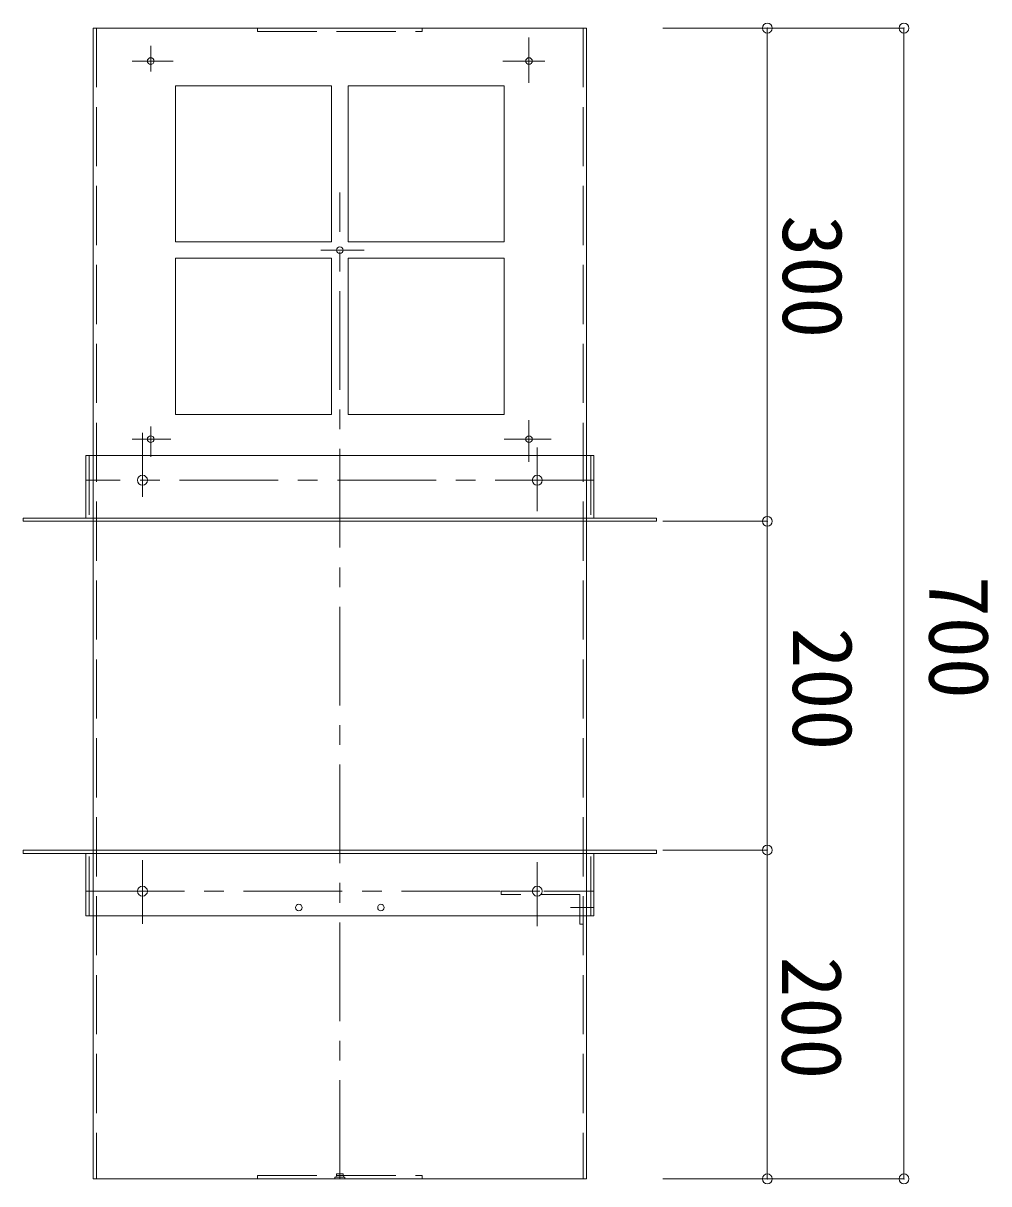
# Model space of a CAD drawing. Units: millimetres at full size; details may follow other scales. Extents: x -7455 to 7419, y -2549 to 3457.
# Drawn here: x 6831 to 7418, y 329 to 1035 of the extents above; entities that cross this region are included whole.
import ezdxf
from ezdxf.enums import TextEntityAlignment as Align

# ---------------------------------------------------------------- set-up
doc = ezdxf.new("R2010")
doc.units = ezdxf.units.MM
doc.header["$LTSCALE"] = 12
doc.header["$PDMODE"] = 32
doc.header["$PDSIZE"] = 6
for name, pattern in [('CHAIN1', [8, 5, -1, 1, -1]), ('DASHED2', [3, 2, -1]), ('DASHED3', [4, 3, -1])]:
    doc.linetypes.add(name, pattern=pattern)
doc.layers.add('0-1_側面板', color=7, linetype='Continuous', lineweight=5)
doc.layers.add('0-8', color=4, linetype='Continuous', lineweight=5)
doc.styles.add('ＭＳ 明朝', font='')
doc.styles.get('ＭＳ 明朝').set_extended_font_data('MS Mincho')

msp = doc.modelspace()

# ---------------------------------------------------------------- linework, layer by layer
at = {"layer": '0-1_側面板'}
for p, q in [((6873.81, 1032.05), (7173.81, 1032.05)), ((6873.81, 1032.05), (6873.81, 332.05)), ((7173.81, 1032.05), (7173.81, 332.05)), ((6923.81, 997.05), (6923.81, 902.05)), ((7028.81, 997.05), (7028.81, 902.05)), ((7028.81, 997.05), (7123.81, 997.05)), ((7123.81, 997.05), (7123.81, 902.05)), ((6923.81, 902.05), (7018.81, 902.05)), ((7028.81, 902.05), (7123.81, 902.05)), ((7028.81, 892.05), (7028.81, 797.05)), ((7028.81, 797.05), (7123.81, 797.05)), ((6869.31, 772.05), (6869.31, 734.05)), ((7178.31, 772.05), (6869.31, 772.05)), ((7178.31, 772.05), (7178.31, 734.05)), ((7216.31, 732.05), (6831.31, 732.05)), ((6831.31, 530.05), (6831.31, 532.05)), ((6831.31, 532.05), (7216.31, 532.05)), ((6831.31, 530.05), (7216.31, 530.05)), ((6869.31, 492.05), (6869.31, 530.05)), ((7178.31, 492.05), (7178.31, 530.05)), ((6869.31, 492.05), (7178.31, 492.05)), ((6873.81, 332.05), (7173.81, 332.05)), ((7020.81, 332.05), (7026.81, 332.05)), ((7021.81, 335.05), (7025.81, 335.05)), ((7021.81, 334.05), (7021.81, 335.05)), ((7025.81, 334.05), (7025.81, 335.05)), ((7026.81, 332.05), (7026.81, 333.05))]:
    msp.add_line(p, q, dxfattribs=at)
at = {"layer": '0-1_側面板', "linetype": 'DASHED3'}
for p, q in [((6875.81, 1032.05), (6875.81, 332.05)), ((7073.81, 1032.05), (7073.81, 1030.05)), ((7171.81, 1032.05), (7171.81, 332.05)), ((6871.31, 772.05), (6871.31, 732.05)), ((7176.31, 772.05), (7176.31, 732.05)), ((6871.31, 492.05), (6871.31, 532.05)), ((7176.31, 492.05), (7176.31, 532.05)), ((6973.81, 334.05), (6973.81, 332.05)), ((6973.81, 334.05), (7073.81, 334.05)), ((7073.81, 334.05), (7073.81, 332.05))]:
    msp.add_line(p, q, dxfattribs=at)
at = {"layer": '0-1_側面板', "color": 4, "linetype": 'CHAIN1'}
for p, q in [((7138.81, 1026.43), (7138.81, 998.83)), ((6908.81, 1021.21), (6908.81, 1005.66)), ((6897.55, 1012.05), (6922.5, 1012.05)), ((7122.97, 1012.05), (7148.38, 1012.05)), ((7023.81, 332.05), (7023.81, 932.05)), ((7012.28, 897.05), (7038.52, 897.05)), ((7138.81, 793.59), (7138.81, 768.17)), ((6903.81, 785.77), (6903.81, 746.93)), ((6908.81, 789.76), (6908.81, 771.25)), ((6897.55, 782.05), (6921.14, 782.05)), ((7123.78, 782.05), (7152.21, 782.05)), ((7143.81, 777.01), (7143.81, 738.18)), ((6873.81, 772.05), (7173.81, 772.05)), ((7178.31, 757.05), (6869.31, 757.05)), ((6903.81, 487.09), (6903.81, 525.93)), ((7143.81, 485.84), (7143.81, 524.68)), ((6869.31, 507.05), (7178.31, 507.05)), ((6873.81, 492.05), (7173.81, 492.05)), ((7023.81, 332.05), (7023.81, 335.05))]:
    msp.add_line(p, q, dxfattribs=at)
at = {"layer": '0-1_側面板', "linetype": 'DASHED2'}
for p, q in [((7171.81, 507.05), (7121.81, 507.05)), ((7171.81, 479.55), (7171.81, 499.55)), ((7171.81, 487.05), (7169.81, 487.05))]:
    msp.add_line(p, q, dxfattribs=at)
at = {"layer": '0-1_側面板', "color": 4, "linetype": 'DASHED2'}
msp.add_line((7177.91, 497.05), (7163.95, 497.05), dxfattribs=at)
at = {"layer": '0-1_側面板', "linetype": 'DASHED3'}
msp.add_lwpolyline([(6973.81, 1032.05), (6973.81, 1030.05), (7073.81, 1030.05)], dxfattribs=at)
at = {"layer": '0-1_側面板'}
for points in [[(6923.81, 997.05), (7018.81, 997.05), (7018.81, 902.05)], [(6923.81, 892.05), (7018.81, 892.05), (7018.81, 797.05)], [(6923.81, 892.05), (6923.81, 797.05), (7018.81, 797.05)], [(7028.81, 892.05), (7123.81, 892.05), (7123.81, 797.05)], [(7216.31, 734.05), (6831.31, 734.05), (6831.31, 732.05)], [(7020.81, 332.05), (7020.81, 333.05), (7026.81, 333.05)]]:
    msp.add_lwpolyline(points, dxfattribs=at)
at = {"layer": '0-1_側面板', "linetype": 'DASHED2'}
msp.add_lwpolyline([(7169.81, 487.05), (7169.81, 505.05), (7121.81, 505.05), (7121.81, 507.05)], dxfattribs=at)
at = {"layer": '0-1_側面板'}
for centre, radius in [((6908.81, 1012.05), 2), ((7138.81, 1012.05), 2), ((7023.81, 897.05), 2), ((6908.81, 782.05), 2), ((7138.81, 782.05), 2), ((6903.81, 757.05), 3), ((7143.81, 757.05), 3), ((6903.81, 507.05), 3), ((7143.81, 507.05), 3), ((6998.81, 497.05), 2), ((7048.81, 497.05), 2)]:
    msp.add_circle(centre, radius, dxfattribs=at)
for centre, start, end in [((7020.81, 334.05), 270, 0), ((7026.81, 334.05), 180, 270)]:
    msp.add_arc(centre, 1, start, end, dxfattribs=at)
at = {"layer": '0-8'}
for p, q in [((7283.7, 1032.05), (7220.21, 1032.05)), ((7366.77, 1032.05), (7283.7, 1032.05)), ((7366.77, 1032.05), (7283.7, 1032.05)), ((7283.7, 1032.05), (7283.7, 732.05)), ((7366.77, 1032.05), (7366.77, 332.05)), ((7283.7, 732.05), (7220.21, 732.05)), ((7283.7, 732.05), (7283.7, 532.05)), ((7283.7, 532.05), (7220.21, 532.05)), ((7283.7, 532.05), (7283.7, 332.05)), ((7283.7, 332.05), (7220.21, 332.05)), ((7366.77, 332.05), (7283.7, 332.05)), ((7366.77, 332.05), (7283.7, 332.05))]:
    msp.add_line(p, q, dxfattribs=at)
at = {"layer": '0-8', "color": 7}
for p, q in [((7216.31, 734.05), (7216.31, 732.05)), ((7216.31, 530.05), (7216.31, 532.05))]:
    msp.add_line(p, q, dxfattribs=at)
at = {"layer": '0-8'}
for p in [(7283.7, 1032.05), (7366.77, 1032.05), (7283.7, 732.05), (7283.7, 532.05), (7283.7, 332.05), (7366.77, 332.05), (7366.77, 332.05)]:
    msp.add_point(p, dxfattribs=at)

# ---------------------------------------------------------------- texts
at = {"layer": '0-8', "color": 7, "style": 'ＭＳ 明朝'}
for s, p in [('300', (7282.14, 918.23)), ('700', (7371.14, 698.92)), ('200', (7288.24, 667.54)), ('200', (7281.7, 467.39))]:
    msp.add_text(s, height=36.66, rotation=270, dxfattribs=at).set_placement(p, align=Align.BOTTOM_LEFT)

doc.saveas('drawing.dxf')
